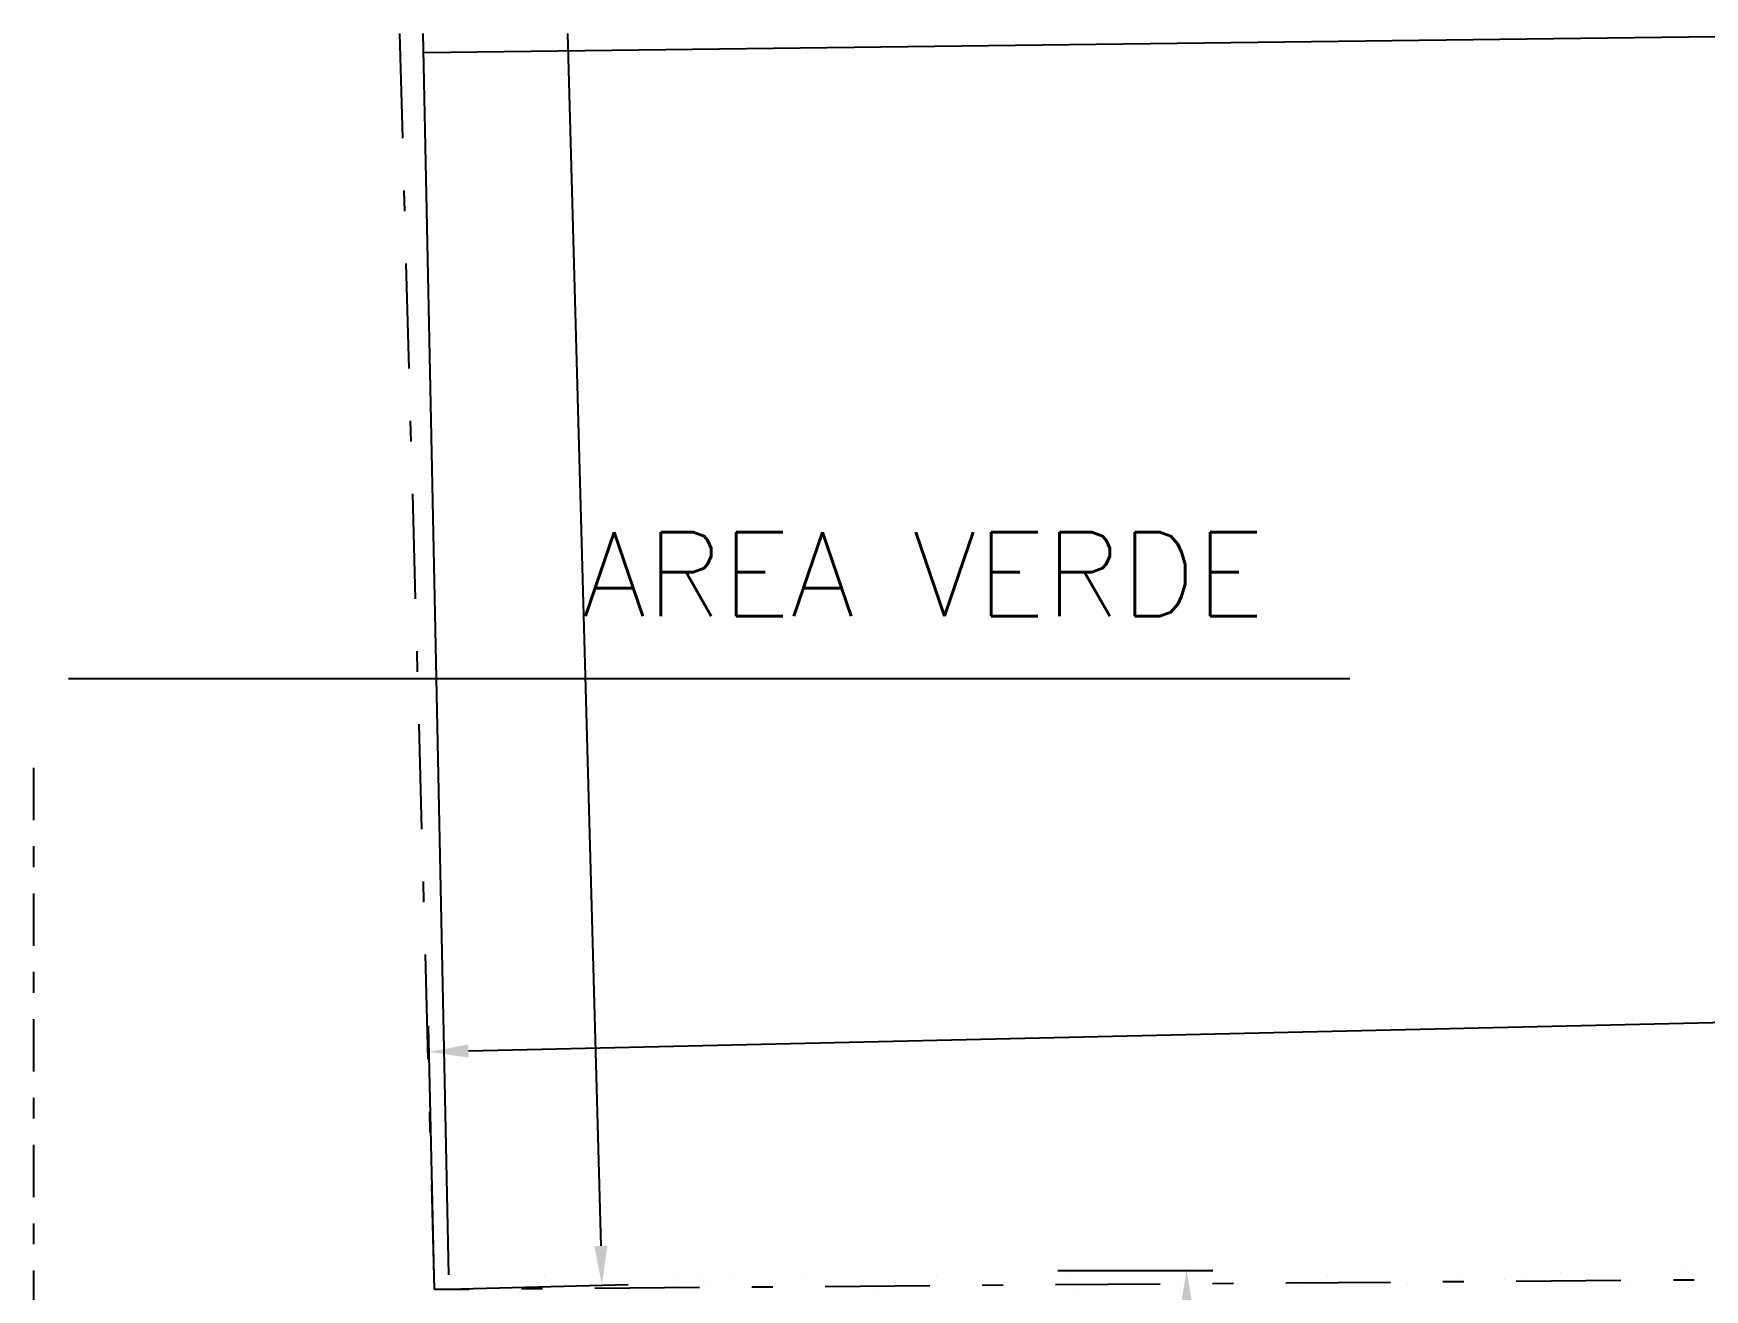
# Model space of a CAD drawing. Header units: millimetres. Extents: x 340 to 1003762, y 22 to 362022.
# Drawn here: x 412.15 to 420.13, y 112.85 to 118.85 of the extents above; entities that cross this region are included whole.
import ezdxf
from ezdxf.xclip import XClip

# ---------------------------------------------------------------- set-up
doc = ezdxf.new("R2010")
doc.units = ezdxf.units.MM
doc.header["$XCLIPFRAME"] = 0
doc.linetypes.add('LSBB_P_002 - PLANTA 1° NIVEL SALA DE VENTAS$0$DASHDOT', pattern=[1, 0.5, -0.25, 0, -0.25])
doc.linetypes.add('LSBB_P_002 - PLANTA 1° NIVEL SALA DE VENTAS$0$DASHDOT2', pattern=[0.5, 0.25, -0.125, 0, -0.125])
for name, color, linetype in [('LSBB_P_002 - PLANTA 1° NIVEL SALA DE VENTAS$0$CERCO', 3, 'Continuous'), ('LSBB_P_002 - PLANTA 1° NIVEL SALA DE VENTAS$0$COTAS 125', 2, 'Continuous'), ('LSBB_P_002 - PLANTA 1° NIVEL SALA DE VENTAS$0$EJES', 8, 'LSBB_P_002 - PLANTA 1° NIVEL SALA DE VENTAS$0$DASHDOT2'), ('LSBB_P_002 - PLANTA 1° NIVEL SALA DE VENTAS$0$HATCH', 8, 'Continuous'), ('LSBB_P_002 - PLANTA 1° NIVEL SALA DE VENTAS$0$LETRERO', 2, 'Continuous'), ('LSBB_P_002 - PLANTA 1° NIVEL SALA DE VENTAS$0$MUROS', 5, 'Continuous'), ('XREF', 7, 'Continuous')]:
    doc.layers.add(name, color=color, linetype=linetype)
doc.styles.add('LSBB_P_002 - PLANTA 1° NIVEL SALA DE VENTAS$0$ROMANS', font='romans')
doc.dimstyles.new('LSBB_P_002 - PLANTA 1° NIVEL SALA DE VENTAS$0$DIMENSION-125', dxfattribs={"dimscale": 125, "dimtxt": 0.0015, "dimasz": 0.0015, "dimexe": 0.001, "dimexo": 0.0005, "dimgap": 0.0005, "dimtad": 1, "dimdec": 0, "dimlfac": 100, "dimzin": 0, "dimdsep": 46, "dimtxsty": 'LSBB_P_002 - PLANTA 1° NIVEL SALA DE VENTAS$0$ROMANS', "dimcen": 0.004, "dimclrd": 4, "dimclre": 8, "dimclrt": 3, "dimadec": 0, "dimazin": 0, "dimtfac": 1, "dimtdec": 0, "dimtix": 1, "dimtofl": 0, "dimtmove": 2, "dimatfit": 3, "dimfxl": 0, "dimtolj": 1, "dimtzin": 0, "dimarcsym": 0})

# ---------------------------------------------------------------- blocks, each defined once
blk = doc.blocks.new('*X38')
at = {"color": 0}
for p, q in [((557.9739, 127.7675), (557.9739, 127.7675)), ((552.4987, 127.6994), (552.4987, 127.6994)), ((552.5278, 127.7325), (552.5278, 127.7325)), ((553.1506, 127.7336), (553.1506, 127.7336)), ((553.1588, 127.7147), (553.1588, 127.7147)), ((553.2629, 127.7284), (553.2629, 127.7284)), ((553.3108, 127.6818), (553.3108, 127.6818)), ((553.4255, 127.7498), (553.4255, 127.7498)), ((553.7734, 127.7347), (553.7734, 127.7347)), ((554.3963, 127.7359), (554.3963, 127.7359)), ((555.0191, 127.737), (555.0191, 127.737)), ((555.6419, 127.7381), (555.6419, 127.7381)), ((556.1251, 127.6905), (556.1251, 127.6905)), ((556.2648, 127.7392), (556.2648, 127.7392)), ((556.6486, 127.6972), (556.6486, 127.6972)), ((556.8401, 127.6815), (556.8401, 127.6815)), ((556.8876, 127.7404), (556.8876, 127.7404)), ((557.1117, 127.7173), (557.1117, 127.7173)), ((557.1603, 127.6948), (557.1603, 127.6948)), ((557.2158, 127.731), (557.2158, 127.731)), ((557.3784, 127.7524), (557.3784, 127.7524)), ((557.5104, 127.7415), (557.5104, 127.7415)), ((557.7004, 127.7142), (557.7004, 127.7142)), ((552.8872, 127.679), (552.8872, 127.679)), ((554.1111, 127.6749), (554.1111, 127.6749)), ((555.0733, 127.6735), (555.0733, 127.6735)), ((555.5849, 127.6711), (555.5849, 127.6711))]:
    blk.add_line(p, q, dxfattribs=at)
blk = doc.blocks.new('*D71')
at = {"layer": 'LSBB_P_002 - PLANTA 1° NIVEL SALA DE VENTAS$0$COTAS 125', "color": 8, "linetype": 'Continuous', "lineweight": -2, "transparency": 16777216}
for p, q in [((878.2738, 328.8563), (878.2464, 330.054)), ((829.3537, 327.7365), (829.3263, 328.9342))]:
    blk.add_line(p, q, dxfattribs=at)
at = {"layer": 'LSBB_P_002 - PLANTA 1° NIVEL SALA DE VENTAS$0$COTAS 125', "linetype": 'Continuous', "lineweight": -2, "transparency": 16777216}
blk.add_line((829.5166, 328.8135), (878.0618, 329.9247), dxfattribs=at)
at = {"layer": 'LSBB_P_002 - PLANTA 1° NIVEL SALA DE VENTAS$0$COTAS 125', "transparency": 16777216}
for points in [[(878.0611, 329.956), (878.0625, 329.8935), (878.2493, 329.929)], [(829.5159, 328.8448), (829.5173, 328.7823), (829.3292, 328.8092)]]:
    blk.add_solid(points, dxfattribs=at)
at = {"layer": 'LSBB_P_002 - PLANTA 1° NIVEL SALA DE VENTAS$0$COTAS 125', "color": 2, "transparency": 16777216, "insert": (853.7856, 329.5253), "char_height": 0.1875, "attachment_point": 5, "rotation": 1.31127, "style": 'LSBB_P_002 - PLANTA 1° NIVEL SALA DE VENTAS$0$ROMANS'}
blk.add_mtext('\\A1;4893', dxfattribs=at)
blk = doc.blocks.new('*D92')
at = {"layer": 'LSBB_P_002 - PLANTA 1° NIVEL SALA DE VENTAS$0$COTAS 125', "color": 8, "linetype": 'Continuous', "lineweight": -2, "transparency": 16777216}
for p, q in [((832.3309, 327.7662), (833.0711, 327.7662)), ((832.3309, 326.7662), (833.0711, 326.7662))]:
    blk.add_line(p, q, dxfattribs=at)
at = {"layer": 'LSBB_P_002 - PLANTA 1° NIVEL SALA DE VENTAS$0$COTAS 125', "linetype": 'Continuous', "lineweight": -2, "transparency": 16777216}
blk.add_line((832.9461, 327.5787), (832.9461, 326.9537), dxfattribs=at)
at = {"layer": 'LSBB_P_002 - PLANTA 1° NIVEL SALA DE VENTAS$0$COTAS 125', "transparency": 16777216}
for points in [[(832.9148, 327.5787), (832.9773, 327.5787), (832.9461, 327.7662)], [(832.9148, 326.9537), (832.9773, 326.9537), (832.9461, 326.7662)]]:
    blk.add_solid(points, dxfattribs=at)
at = {"layer": 'LSBB_P_002 - PLANTA 1° NIVEL SALA DE VENTAS$0$COTAS 125', "color": 2, "transparency": 16777216, "insert": (832.7898, 327.2662), "char_height": 0.1875, "attachment_point": 5, "rotation": 90, "style": 'LSBB_P_002 - PLANTA 1° NIVEL SALA DE VENTAS$0$ROMANS'}
blk.add_mtext('\\A1;100', dxfattribs=at)
blk = doc.blocks.new('*D100')
at = {"layer": 'LSBB_P_002 - PLANTA 1° NIVEL SALA DE VENTAS$0$COTAS 125', "color": 8, "linetype": 'Continuous', "lineweight": -2, "transparency": 16777216}
for p, q in [((828.7149, 353.1619), (829.5765, 353.1857)), ((829.4176, 327.6758), (830.2792, 327.6995))]:
    blk.add_line(p, q, dxfattribs=at)
at = {"layer": 'LSBB_P_002 - PLANTA 1° NIVEL SALA DE VENTAS$0$COTAS 125', "linetype": 'Continuous', "lineweight": -2, "transparency": 16777216}
blk.add_line((829.4567, 352.9948), (830.1491, 327.8835), dxfattribs=at)
at = {"layer": 'LSBB_P_002 - PLANTA 1° NIVEL SALA DE VENTAS$0$COTAS 125', "transparency": 16777216}
for points in [[(829.4879, 352.9956), (829.4255, 352.9939), (829.4515, 353.1822)], [(830.1803, 327.8844), (830.1178, 327.8827), (830.1543, 327.6961)]]:
    blk.add_solid(points, dxfattribs=at)
at = {"layer": 'LSBB_P_002 - PLANTA 1° NIVEL SALA DE VENTAS$0$COTAS 125', "color": 2, "transparency": 16777216, "insert": (829.9591, 340.4435), "char_height": 0.1875, "attachment_point": 5, "rotation": 271.5794, "style": 'LSBB_P_002 - PLANTA 1° NIVEL SALA DE VENTAS$0$ROMANS'}
blk.add_mtext('\\A1;2550', dxfattribs=at)
blk = doc.blocks.new('LSBB_P_002 - PLANTA 1° NIVEL SALA DE VENTAS', base_point=(223.5696, 14.2202))
at = {"layer": 'LSBB_P_002 - PLANTA 1° NIVEL SALA DE VENTAS$0$CERCO'}
for p, q in [((829.4232, 327.7446), (829.2411, 336.5292)), ((829.4232, 327.7446), (829.2411, 336.5292)), ((829.4232, 327.7446), (829.2411, 336.5292)), ((829.3022, 333.581), (836.3943, 333.6678)), ((829.3022, 333.581), (836.3943, 333.6678)), ((829.3022, 333.581), (836.3943, 333.6678))]:
    blk.add_line(p, q, dxfattribs=at)
at = {"layer": 'LSBB_P_002 - PLANTA 1° NIVEL SALA DE VENTAS$0$EJES'}
blk.add_line((827.4395, 330.1656), (827.4395, 242.5191), dxfattribs=at)
at = {"layer": 'LSBB_P_002 - PLANTA 1° NIVEL SALA DE VENTAS$0$LETRERO'}
blk.add_line((833.7258, 330.5904), (827.6071, 330.5904), dxfattribs=at)
at = {"layer": 'LSBB_P_002 - PLANTA 1° NIVEL SALA DE VENTAS$0$MUROS', "color": 1, "linetype": 'LSBB_P_002 - PLANTA 1° NIVEL SALA DE VENTAS$0$DASHDOT'}
blk.add_lwpolyline([(874.8145, 246.0142), (884.0218, 245.8738), (878.2752, 328.7938), (853.7198, 327.8594), (829.3552, 327.6741), (828.9439, 342.5876)], dxfattribs=at)
at = {"layer": 'LSBB_P_002 - PLANTA 1° NIVEL SALA DE VENTAS$0$HATCH'}
blk.add_blockref('*X38', (277.3539, 200.004), dxfattribs=at)
at = {"layer": 'LSBB_P_002 - PLANTA 1° NIVEL SALA DE VENTAS$0$LETRERO', "style": 'LSBB_P_002 - PLANTA 1° NIVEL SALA DE VENTAS$0$ROMANS'}
blk.add_text('AREA VERDE', height=0.4, dxfattribs=at).set_placement((830.0587, 330.8896))
at = {"layer": 'LSBB_P_002 - PLANTA 1° NIVEL SALA DE VENTAS$0$COTAS 125', "color": 2}
for p1, p2, distance, picture, middle in [((828.6524, 353.1602), (829.3552, 327.6741), 0.7994, '*D100', (829.9591, 340.4435)), ((829.3552, 327.6741), (878.2752, 328.7938), 1.1355, '*D71', (853.7856, 329.5253))]:
    dim = blk.add_aligned_dim(p1=p1, p2=p2, distance=distance, dimstyle='LSBB_P_002 - PLANTA 1° NIVEL SALA DE VENTAS$0$DIMENSION-125', override={"dimclrd": 256, "dimclrt": 2, "dimfxl": 0.005}, dxfattribs=at)
    dim.commit()
    dim.dimension.update_dxf_attribs({"geometry": picture, "text_midpoint": middle})
dim = blk.add_linear_dim(base=(832.9461, 326.7662), p1=(832.2684, 327.7662), p2=(832.2684, 326.7662), angle=90, dimstyle='LSBB_P_002 - PLANTA 1° NIVEL SALA DE VENTAS$0$DIMENSION-125', override={"dimclrd": 256, "dimclrt": 2, "dimfxl": 0.005}, dxfattribs=at)
dim.commit()
dim.dimension.update_dxf_attribs({"geometry": '*D92', "text_midpoint": (832.7898, 327.2662)})

msp = doc.modelspace()

# ---------------------------------------------------------------- block references
at = {"layer": 'XREF'}
ref = msp.add_blockref('LSBB_P_002 - PLANTA 1° NIVEL SALA DE VENTAS', (-191.719, -200.5998), dxfattribs=at)
XClip(ref).set_block_clipping_path([(755.454857474, 236.6800249606), (887.3150098981, 333.6713636781)])

doc.saveas('drawing.dxf')
